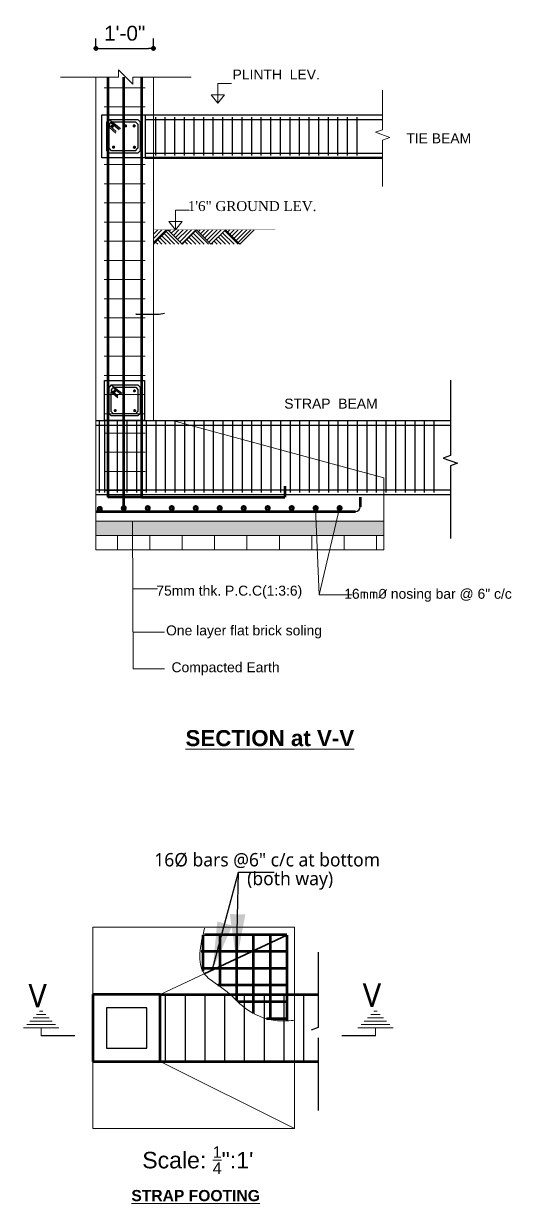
# Model space of a CAD drawing. Header units: inches. Extents: x 115570 to 265311, y 61168 to 314550.
# Drawn here: x 194507.1 to 194606, y 85383 to 85622.2 of the extents above; entities that cross this region are included whole.
import ezdxf

# ---------------------------------------------------------------- set-up
doc = ezdxf.new("R2010")
doc.units = ezdxf.units.IN
doc.header["$MEASUREMENT"] = 0
doc.linetypes.add('ACAD_ISO08W100', pattern=[36, 24, -3, 6, -3])
doc.layers.get('0').update_dxf_attribs({"lineweight": 25})
for name, color, linetype, lineweight in [('4MM STEEL', 1, 'Continuous', 50), ('DIM', 142, 'Continuous', 9), ('Dimension', 7, 'Continuous', 9), ('E-ELEVATIONS', 134, 'Continuous', 25), ('hatch', 9, 'Continuous', 9), ('Reinforcement-0.53', 7, 'Continuous', 53), ('REN-1', 50, 'Continuous', 25), ('Stirrups', 253, 'Continuous', 9), ('Text', 31, 'Continuous', 5), ('Text-0.2', 7, 'Continuous', 20), ('text1', 7, 'Continuous', 18), ('Trench', 6, 'Continuous', 20), ('Wall', 10, 'Continuous', 30)]:
    doc.layers.add(name, color=color, linetype=linetype, lineweight=lineweight)
doc.layers.add('CL', color=4, linetype='ACAD_ISO08W100', transparency=0.5)
doc.layers.add('COL', color=1, linetype='Continuous')
doc.styles.add('Annotative', font='arial.ttf')
doc.styles.add('arial', font='arial.ttf')
doc.styles.add('arial.', font='arial.ttf')
doc.styles.add('S1', font='trebuc.ttf', dxfattribs={"height": 6})
doc.styles.add('Tahoma', font='tahoma.ttf')
doc.styles.add('text', font='l_10646.ttf', dxfattribs={"height": 8.5})
doc.dimstyles.new('ARROW-1', dxfattribs={"dimscale": 96, "dimtxt": 9, "dimasz": 0.1, "dimexe": 0, "dimexo": 0, "dimgap": 0.03125, "dimtad": 1, "dimdec": 0, "dimzin": 3, "dimdsep": 46, "dimlunit": 4, "dimtxsty": 'Tahoma', "dimcen": 0.09375, "dimclrt": 7, "dimadec": 0, "dimazin": 0, "dimtfac": 1, "dimtdec": 0, "dimtmove": 0, "dimatfit": 3, "dimfxl": 1, "dimfrac": 2, "dimtolj": 1, "dimtzin": 0, "dimarcsym": 0})
doc.dimstyles.new('Foundation', dxfattribs={"dimtxt": 3, "dimasz": 1, "dimexe": 2, "dimexo": 6, "dimgap": 0, "dimtad": 0, "dimtoh": 1, "dimdec": 0, "dimdsep": 46, "dimlunit": 3, "dimtxsty": 'Annotative', "dimblk": 'DOT', "dimblk1": 'DOT', "dimblk2": 'DOT', "dimcen": 2.5, "dimdle": 150, "dimclrt": 256, "dimadec": 0, "dimazin": 0, "dimtfac": 1, "dimtdec": 0, "dimtix": 1, "dimtmove": 1, "dimatfit": 3, "dimldrblk": 'DM', "dimfxl": 1, "dimtvp": 1, "dimarcsym": 0})
doc.dimstyles.new("S-4'", dxfattribs={"dimscale": 96, "dimtxt": 9, "dimasz": 0.005, "dimexe": 0.09375, "dimexo": 0.09375, "dimgap": 0.0625, "dimtad": 1, "dimdec": 0, "dimlfac": 0.5, "dimzin": 3, "dimdsep": 46, "dimlunit": 3, "dimtxsty": 'Tahoma', "dimblk": 'S', "dimcen": 0.09375, "dimdle": 0.09375, "dimse1": 1, "dimse2": 1, "dimadec": 0, "dimazin": 1, "dimtfac": 1, "dimtdec": 0, "dimtix": 1, "dimtmove": 0, "dimatfit": 3, "dimldrblk": 'DOTSMALL', "dimfxl": 1, "dimtolj": 1, "dimtzin": 1, "dimarcsym": 0})

# ---------------------------------------------------------------- blocks, each defined once
blk = doc.blocks.new('SN')
at = {"layer": 'hatch', "ltscale": 0.5}
for p, q in [((-2.85, 8), (2.85, 8)), ((-0.95, 10), (0.95, 10)), ((-10.45, 0), (10.45, 0)), ((-8.55, 2), (8.55, 2)), ((-6.65, 4), (6.65, 4)), ((-4.75, 6), (4.75, 6))]:
    blk.add_line(p, q, dxfattribs=at)
blk = doc.blocks.new('_DotSmall')
at = {"color": 0, "linetype": 'ByBlock', "const_width": 0.5}
blk.add_lwpolyline([(-0.0625, 0, 1), (0.0625, 0, 1)], format="xyb", close=True, dxfattribs=at)
blk = doc.blocks.new('S')
at = {"layer": 'DIM'}
h = blk.add_hatch(color=256, dxfattribs=at)
edge = h.paths.add_edge_path()
edge.add_ellipse((-0.08, 0.08), major_axis=(4.68, -4.68), ratio=0.170738, start_angle=0, end_angle=360, ccw=False)
for p, q in [((0, 27.32), (0, -24.18)), ((-11.31, 0), (14.77, 0))]:
    blk.add_line(p, q, dxfattribs=at)
at = {"layer": 'DIM', "extrusion": (0, 0, -1)}
blk.add_ellipse((-0.08, 0.08), major_axis=(4.68, -4.68), ratio=0.170738, dxfattribs=at)
blk = doc.blocks.new('_Dot')
at = {"color": 0, "linetype": 'ByBlock', "lineweight": -2}
blk.add_line((-0.5, 0), (-1, 0), dxfattribs=at)
at = {"color": 0, "linetype": 'ByBlock', "const_width": 0.5}
blk.add_lwpolyline([(-0.25, 0, 1), (0.25, 0, 1)], format="xyb", close=True, dxfattribs=at)
blk = doc.blocks.new('*D917')
at = {"layer": 'Defpoints', "color": 0, "ltscale": 10, "transparency": 16777216}
for p in [(194533.41, 85617.13), (194521.75, 85611.32), (194533.41, 85611.32)]:
    blk.add_point(p, dxfattribs=at)
at = {"layer": 'Dimension', "color": 0, "lineweight": -2, "ltscale": 10, "transparency": 16777216}
for p, q in [((194521.75, 85617.32), (194521.75, 85619.13)), ((194533.41, 85617.32), (194533.41, 85619.13)), ((194522.75, 85617.13), (194532.41, 85617.13))]:
    blk.add_line(p, q, dxfattribs=at)
at = {"layer": 'Dimension', "color": 0, "lineweight": -2, "ltscale": 10, "transparency": 16777216, "rotation": 180}
blk.add_blockref('_Dot', (194521.75, 85617.13), dxfattribs=at)
at = {"layer": 'Dimension', "color": 0, "lineweight": -2, "ltscale": 10, "transparency": 16777216}
blk.add_blockref('_Dot', (194533.41, 85617.13), dxfattribs=at)
at = {"layer": 'Dimension', "ltscale": 10, "transparency": 16777216, "insert": (194527.58, 85620.19), "char_height": 3, "attachment_point": 5, "style": 'Annotative'}
blk.add_mtext('1\'-0"', dxfattribs=at)
blk = doc.blocks.new('DM')
at = {"ltscale": 400}
blk.add_solid([(-1, 0.25), (0, 0), (-1, -0.25)], dxfattribs=at)
at = {"layer": 'DIM', "ltscale": 400}
for p, q in [((-1, 0.25), (-1, -0.25)), ((0, 0), (-1, 0.25)), ((-1, -0.25), (0, 0)), ((-1, 0), (0, 0))]:
    blk.add_line(p, q, dxfattribs=at)

msp = doc.modelspace()

# ---------------------------------------------------------------- hatches: boundary and pattern name
at = {"layer": 'hatch', "lineweight": 15, "ltscale": 50}
h = msp.add_hatch(dxfattribs=at)
h.set_pattern_fill('ANSI31', color=256, scale=4.86, angle=90, style=0)
h.set_pattern_definition([(45, (189473.3714, 84698.2834), (0.42956737, -0.42956737), [])])
h.paths.add_polyline_path([(194553.82, 85580.36), (194550.91, 85577.44), (194547.99, 85580.36)])
h.paths.add_polyline_path([(194547.99, 85580.36), (194545.07, 85577.44), (194542.16, 85580.36)])
h.paths.add_polyline_path([(194542.16, 85580.36), (194539.24, 85577.44), (194536.33, 85580.36)])
h.paths.add_polyline_path([(194536.33, 85580.36), (194533.41, 85577.44), (194533.41, 85580.36)])
h = msp.add_hatch(dxfattribs=at)
h.set_pattern_fill('ANSI31', color=256, scale=4.86, style=0)
h.set_pattern_definition([(135, (189473.3714, 84698.2834), (0.42956737, 0.42956737), [])])
h.paths.add_polyline_path([(194547.99, 85580.36), (194550.91, 85577.44), (194545.07, 85577.44)])
h.paths.add_polyline_path([(194542.16, 85580.36), (194545.07, 85577.44), (194539.24, 85577.44)])
h.paths.add_polyline_path([(194536.33, 85580.36), (194539.24, 85577.44), (194533.41, 85577.44)])
at = {"layer": 'hatch', "ltscale": 50}
h = msp.add_hatch(dxfattribs=at)
h.set_pattern_fill('AR-CONC', color=256, scale=0.243, style=0)
h.set_pattern_definition([(50, (199135.1455, 84668.1437), (1.74294224, -0.1524877), [0.18225, -2.00475]), (355, (199135.1455, 84668.1437), (-0.33716574, 1.8278269), [0.1458, -1.6038]), (100.4514, (199135.2908, 84668.131), (1.4057778, 1.6753381), [0.15488866, -1.7037753]), (46.1842, (199135.1455, 84668.6297), (2.5933957, -0.4022112), [0.273375, -3.007125]), (96.6356, (199135.3616, 84668.5962), (2.2712304, 2.3671064), [0.232333, -2.5556626]), (351.1842, (199135.1455, 84668.6297), (2.2712285, 2.3671082), [0.2187, -2.4057]), (21, (199135.3885, 84668.5082), (1.45048414, -0.9783639), [0.18225, -2.00475]), (326, (199135.3885, 84668.5082), (0.59125626, 1.7621146), [0.1458, -1.6038]), (71.4514, (199135.5094, 84668.4266), (2.041741, 0.7837491), [0.15488866, -1.7037753]), (37.5, (199135.1455, 84668.1437), (0.02954845, 0.808932065), [0, -1.58436, 0, -1.6281, 0, -1.609875]), (7.5, (199135.1455, 84668.1437), (0.63925898, 0.95842046), [0, -0.92826, 0, -1.54791, 0, -0.613575]), (327.5, (199134.6036, 84668.1437), (1.29718852, -0.05480834), [0, -0.6075, 0, -1.8954, 0, -2.51505]), (317.5, (199134.3606, 84668.1437), (1.4171424, 0.2432551), [0, -0.78975, 0, -1.25874, 0, -1.78605])])
h.paths.add_polyline_path([(194580.07, 85518.39), (194580.07, 85521.31), (194521.75, 85521.31), (194521.75, 85518.39)])

# ---------------------------------------------------------------- linework, layer by layer
at = {"layer": '4MM STEEL', "lineweight": 30, "ltscale": 5}
for p, q in [((194531.71, 85602.71), (194579.85, 85602.71)), ((194531.71, 85595.91), (194579.85, 85595.91)), ((194521.75, 85540.75), (194593.59, 85540.75)), ((194521.75, 85527.67), (194593.59, 85527.67))]:
    msp.add_line(p, q, dxfattribs=at)
at = {"layer": '4MM STEEL', "ltscale": 5}
msp.add_line((194531.71, 85594.94), (194579.85, 85594.94), dxfattribs=at)
at = {"layer": 'CL'}
for p, q in [((194517.47, 85416.96), (194510.65, 85416.96)), ((194578.41, 85416.96), (194571.6, 85416.96))]:
    msp.add_line(p, q, dxfattribs=at)
at = {"layer": 'COL', "ltscale": 5}
for p, q in [((194522.96, 85594.94), (194522.96, 85603.69)), ((194522.96, 85603.69), (194531.71, 85603.69)), ((194524.42, 85602.71), (194523.94, 85602.23)), ((194523.94, 85596.4), (194523.94, 85602.23)), ((194524.26, 85602.6), (194524.28, 85602.57)), ((194524.42, 85602.71), (194530.25, 85602.71)), ((194524.42, 85602.71), (194526.74, 85600.91)), ((194524.8, 85602.12), (194526.46, 85600.69)), ((194525.05, 85602.23), (194529.77, 85602.23)), ((194529.77, 85602.23), (194530.25, 85601.74)), ((194530.25, 85602.71), (194530.74, 85602.23)), ((194530.74, 85602.23), (194530.74, 85596.4)), ((194531.71, 85603.69), (194531.71, 85594.94)), ((194531.71, 85603.69), (194579.85, 85603.69)), ((194533.81, 85603.2), (194533.81, 85595.42)), ((194535.75, 85603.2), (194535.75, 85595.42)), ((194537.69, 85603.2), (194537.69, 85595.42)), ((194539.64, 85603.2), (194539.64, 85595.42)), ((194541.58, 85603.2), (194541.58, 85595.42)), ((194543.53, 85603.2), (194543.53, 85595.42)), ((194545.47, 85603.2), (194545.47, 85595.42)), ((194547.41, 85603.2), (194547.41, 85595.42)), ((194549.36, 85603.2), (194549.36, 85595.42)), ((194551.3, 85603.2), (194551.3, 85595.42)), ((194553.25, 85603.2), (194553.25, 85595.42)), ((194555.19, 85603.2), (194555.19, 85595.42)), ((194557.13, 85603.2), (194557.13, 85595.42)), ((194559.08, 85603.2), (194559.08, 85595.42)), ((194561.02, 85603.2), (194561.02, 85595.42)), ((194562.97, 85603.2), (194562.97, 85595.42)), ((194564.91, 85603.2), (194564.91, 85595.42)), ((194566.85, 85603.2), (194566.85, 85595.42)), ((194568.8, 85603.2), (194568.8, 85595.42)), ((194570.74, 85603.2), (194570.74, 85595.42)), ((194572.69, 85603.2), (194572.69, 85595.42)), ((194574.63, 85603.2), (194574.63, 85595.42)), ((194524.42, 85596.88), (194524.42, 85601.16)), ((194524.42, 85601.16), (194525.82, 85599.95)), ((194524.48, 85601.47), (194525.84, 85600.28)), ((194530.25, 85601.74), (194530.25, 85596.88)), ((194531.71, 85594.94), (194522.96, 85594.94)), ((194524.42, 85595.91), (194523.94, 85596.4)), ((194524.91, 85596.4), (194524.42, 85596.88)), ((194530.25, 85595.91), (194524.42, 85595.91)), ((194529.77, 85596.4), (194524.91, 85596.4)), ((194529.77, 85596.4), (194530.25, 85596.88)), ((194530.74, 85596.4), (194530.25, 85595.91)), ((194523.52, 85541.72), (194523.52, 85549.82)), ((194523.52, 85549.82), (194531.62, 85549.82)), ((194531.62, 85549.82), (194531.62, 85541.72)), ((194524.87, 85548.92), (194524.42, 85548.47)), ((194524.42, 85543.07), (194524.42, 85548.47)), ((194524.72, 85548.81), (194524.74, 85548.79)), ((194524.87, 85548.92), (194530.27, 85548.92)), ((194524.87, 85548.92), (194527.02, 85547.25)), ((194524.87, 85548.02), (194524.9, 85548.05)), ((194524.87, 85543.52), (194524.87, 85547.49)), ((194524.87, 85547.49), (194526.17, 85546.36)), ((194524.9, 85547.8), (194526.17, 85546.7)), ((194525.22, 85548.37), (194526.76, 85547.04)), ((194525.45, 85548.47), (194529.82, 85548.47)), ((194529.82, 85548.47), (194530.27, 85548.02)), ((194530.27, 85548.92), (194530.72, 85548.47)), ((194530.27, 85548.02), (194530.27, 85543.52)), ((194530.72, 85548.47), (194530.72, 85543.07)), ((194524.87, 85542.62), (194524.42, 85543.07)), ((194525.32, 85543.07), (194524.87, 85543.52)), ((194530.27, 85542.62), (194524.87, 85542.62)), ((194529.82, 85543.07), (194525.32, 85543.07)), ((194529.82, 85543.07), (194530.27, 85543.52)), ((194530.72, 85543.07), (194530.27, 85542.62)), ((194521.75, 85541.72), (194593.59, 85541.72)), ((194522.44, 85541.72), (194522.44, 85527.14)), ((194523.52, 85541.72), (194523.52, 85527.14)), ((194531.62, 85541.72), (194523.52, 85541.72)), ((194526.09, 85541.72), (194526.09, 85527.14)), ((194528.04, 85541.72), (194528.04, 85527.14)), ((194529.98, 85541.72), (194529.98, 85527.14)), ((194531.93, 85541.72), (194531.93, 85527.14)), ((194533.87, 85541.72), (194533.87, 85527.14)), ((194535.81, 85541.72), (194535.81, 85527.14)), ((194537.76, 85541.72), (194537.76, 85527.14)), ((194539.7, 85541.72), (194539.7, 85527.14)), ((194541.65, 85541.72), (194541.65, 85527.14)), ((194543.59, 85541.72), (194543.59, 85527.14)), ((194545.53, 85541.72), (194545.53, 85527.14)), ((194547.48, 85541.72), (194547.48, 85527.14)), ((194549.42, 85541.72), (194549.42, 85527.14)), ((194551.37, 85541.72), (194551.37, 85527.14)), ((194553.31, 85541.72), (194553.31, 85527.14)), ((194555.25, 85541.72), (194555.25, 85527.14)), ((194557.2, 85541.72), (194557.2, 85527.14)), ((194559.14, 85541.72), (194559.14, 85527.14)), ((194561.09, 85541.72), (194561.09, 85527.14)), ((194563.03, 85541.72), (194563.03, 85527.14)), ((194564.97, 85541.72), (194564.97, 85527.14)), ((194566.92, 85541.72), (194566.92, 85527.14)), ((194568.86, 85541.72), (194568.86, 85527.14)), ((194570.81, 85541.72), (194570.81, 85527.14)), ((194572.75, 85541.72), (194572.75, 85527.14)), ((194574.69, 85541.72), (194574.69, 85527.14)), ((194576.64, 85541.72), (194576.64, 85527.14)), ((194578.58, 85541.72), (194578.58, 85527.14)), ((194580.53, 85541.72), (194580.53, 85527.14)), ((194582.47, 85541.72), (194582.47, 85527.14)), ((194584.41, 85541.72), (194584.41, 85527.14)), ((194586.36, 85541.72), (194586.36, 85527.14)), ((194588.3, 85541.72), (194588.3, 85527.14)), ((194588.3, 85541.72), (194588.3, 85527.14)), ((194590.25, 85541.72), (194590.25, 85527.14)), ((194521.75, 85526.69), (194593.59, 85526.69)), ((194535.82, 85425.55), (194535.82, 85411.59)), ((194539.82, 85425.55), (194539.82, 85411.59)), ((194543.82, 85425.55), (194543.82, 85411.59)), ((194547.82, 85425.55), (194547.82, 85411.59)), ((194551.82, 85425.55), (194551.82, 85411.59)), ((194555.82, 85425.55), (194555.82, 85411.59)), ((194559.82, 85425.55), (194559.82, 85411.59)), ((194563.82, 85425.55), (194563.82, 85411.59))]:
    msp.add_line(p, q, dxfattribs=at)
at = {"layer": 'COL', "ltscale": 0.5}
for p, q in [((194532.04, 85422.67), (194523.87, 85422.67)), ((194523.87, 85422.67), (194523.87, 85414.5)), ((194532.04, 85414.5), (194532.04, 85422.67)), ((194523.87, 85414.5), (194532.04, 85414.5))]:
    msp.add_line(p, q, dxfattribs=at)
at = {"layer": 'COL', "linetype": 'Continuous'}
for points in [[(194593.59, 85549.85), (194593.59, 85534.6), (194592.14, 85534.08), (194595.03, 85533.03), (194593.59, 85532.5), (194593.59, 85517.82)], [(194566.81, 85433.91), (194566.81, 85418.66), (194565.37, 85418.14)], [(194566.81, 85416.56), (194566.81, 85401.88)]]:
    msp.add_lwpolyline(points, dxfattribs=at)
at = {"layer": 'COL', "ltscale": 5}
for centre, radius in [((194525.27, 85601.38), 0.874), ((194525.66, 85547.69), 0.809)]:
    msp.add_arc(centre, radius, 104.6082, 194.5298, dxfattribs=at)
at = {"layer": 'DIM', "ltscale": 0.5}
for p, q in [((194510.65, 85418.61), (194510.65, 85416.96)), ((194578.41, 85416.96), (194578.41, 85418.51))]:
    msp.add_line(p, q, dxfattribs=at)
at = {"layer": 'E-ELEVATIONS', "lineweight": 35}
msp.add_line((194543.72, 85429.57), (194560.44, 85437.37), dxfattribs=at)
at = {"layer": 'hatch', "lineweight": 0}
for p, q in [((194526.31, 85612.78), (194526.31, 85611.32)), ((194526.31, 85612.78), (194529.23, 85609.86)), ((194514.59, 85611.32), (194526.31, 85611.32)), ((194529.23, 85611.32), (194529.23, 85609.86)), ((194529.23, 85611.32), (194541.05, 85611.32))]:
    msp.add_line(p, q, dxfattribs=at)
at = {"layer": 'hatch', "ltscale": 50}
for p, q in [((194546.45, 85609.99), (194546.45, 85606.52)), ((194549.2, 85609.99), (194546.45, 85609.99)), ((194545.1, 85607.69), (194546.45, 85606.04)), ((194547.81, 85607.69), (194545.1, 85607.69)), ((194546.45, 85606.04), (194547.81, 85607.69)), ((194546.45, 85606.52), (194546.45, 85606.04)), ((194553.82, 85580.36), (194550.91, 85577.44))]:
    msp.add_line(p, q, dxfattribs=at)
at = {"layer": 'hatch', "lineweight": 15, "ltscale": 50}
for p, q in [((194540.65, 85584.31), (194537.9, 85584.31)), ((194537.9, 85584.31), (194537.9, 85580.84)), ((194539.25, 85582.01), (194536.55, 85582.01)), ((194536.55, 85582.01), (194537.9, 85580.36)), ((194537.9, 85580.36), (194539.25, 85582.01)), ((194537.9, 85580.84), (194537.9, 85580.36))]:
    msp.add_line(p, q, dxfattribs=at)
at = {"layer": 'hatch', "lineweight": 25, "ltscale": 50}
for p, q in [((194536.33, 85580.36), (194533.41, 85577.44)), ((194539.24, 85577.44), (194536.33, 85580.36)), ((194542.16, 85580.36), (194539.24, 85577.44)), ((194545.07, 85577.44), (194542.16, 85580.36)), ((194547.99, 85580.36), (194545.07, 85577.44)), ((194550.91, 85577.44), (194547.99, 85580.36))]:
    msp.add_line(p, q, dxfattribs=at)
at = {"layer": 'hatch', "color": 151, "lineweight": 15}
for p, q in [((194521.75, 85521.31), (194580.07, 85521.31)), ((194521.75, 85518.39), (194580.07, 85518.39))]:
    msp.add_line(p, q, dxfattribs=at)
at = {"layer": 'hatch', "color": 151}
for p, q in [((194526.12, 85518.39), (194526.12, 85515.48)), ((194532.68, 85518.39), (194532.68, 85515.48)), ((194539.24, 85518.39), (194539.24, 85515.48)), ((194545.8, 85518.39), (194545.8, 85515.48)), ((194552.36, 85518.39), (194552.36, 85515.48)), ((194558.93, 85518.39), (194558.93, 85515.48)), ((194565.49, 85518.39), (194565.49, 85515.48)), ((194572.05, 85518.39), (194572.05, 85515.48)), ((194578.61, 85518.39), (194578.61, 85515.48))]:
    msp.add_line(p, q, dxfattribs=at)
at = {"layer": 'hatch'}
for p, q in [((194529.23, 85507.57), (194534.26, 85507.57)), ((194529.28, 85498.83), (194535.64, 85498.83)), ((194529.28, 85491.36), (194535.64, 85491.36))]:
    msp.add_line(p, q, dxfattribs=at)
at = {"layer": 'hatch', "ltscale": 0.5}
msp.add_line((194567, 85506.36), (194573.6, 85506.36), dxfattribs=at)
at = {"layer": 'hatch', "linetype": 'Continuous'}
msp.add_lwpolyline([(194579.85, 85608.67), (194579.85, 85600.65), (194578.41, 85600.13), (194581.29, 85599.08), (194579.85, 85598.55), (194579.85, 85589.13)], dxfattribs=at)
at = {"layer": 'hatch', "color": 6, "lineweight": 0, "const_width": 0.121}
msp.add_lwpolyline([(194533.35, 85580.36), (194558.09, 85580.36)], dxfattribs=at)
at = {"layer": 'hatch'}
for points in [[(194566.28, 85523.95), (194567, 85506.36)], [(194571.14, 85523.95), (194567, 85506.36)], [(194529.17, 85521.31), (194529.28, 85491.36)]]:
    msp.add_lwpolyline(points, dxfattribs=at)
msp.add_spline([(194543.77, 85438.83), (194543.77, 85429.5), (194547.82, 85426.33), (194551.98, 85422.61), (194558.11, 85420.1), (194561.8, 85420.1)], degree=3, dxfattribs=at)
at = {"layer": 'Reinforcement-0.53', "ltscale": 0.5}
for p, q in [((194524.18, 85611.32), (194524.18, 85526.17)), ((194527.4, 85523.25), (194527.4, 85611.32)), ((194530.98, 85611.32), (194530.98, 85526.17)), ((194560.07, 85528.42), (194560.07, 85526.17)), ((194530.98, 85526.17), (194524.18, 85526.17)), ((194530.98, 85526.17), (194560.07, 85526.17)), ((194575.31, 85526.17), (194575.31, 85524.23)), ((194521.75, 85523.25), (194574.34, 85523.25)), ((194534.76, 85425.39), (194521.15, 85425.39)), ((194521.15, 85425.39), (194521.15, 85411.78)), ((194534.76, 85411.78), (194534.76, 85425.39)), ((194534.76, 85425.39), (194566.81, 85425.39)), ((194521.15, 85411.78), (194523.87, 85411.78)), ((194523.87, 85411.78), (194532.04, 85411.78)), ((194532.04, 85411.78), (194534.76, 85411.78)), ((194534.76, 85411.78), (194566.81, 85411.78))]:
    msp.add_line(p, q, dxfattribs=at)
at = {"layer": 'Reinforcement-0.53'}
for p, q in [((194543.43, 85437.37), (194543.43, 85430.1)), ((194560.44, 85437.47), (194543.77, 85437.47)), ((194546.84, 85437.37), (194546.84, 85427.02)), ((194550.24, 85437.37), (194550.24, 85424.16)), ((194553.64, 85437.37), (194553.64, 85421.53)), ((194557.04, 85437.37), (194557.04, 85420.27)), ((194560.44, 85437.37), (194560.44, 85420.03)), ((194560.44, 85434.06), (194543.1, 85434.06)), ((194560.44, 85430.66), (194543.22, 85430.66)), ((194560.44, 85427.26), (194546.47, 85427.26)), ((194560.44, 85423.86), (194550.56, 85423.86)), ((194560.44, 85420.46), (194556.29, 85420.46))]:
    msp.add_line(p, q, dxfattribs=at)
at = {"layer": 'REN-1', "ltscale": 0.5, "const_width": 0.549}
for points in [[(194522.21, 85523.79, 1), (194522.88, 85523.79, 1)], [(194527.07, 85523.95, 1), (194527.74, 85523.95, 1)], [(194531.93, 85523.95, 1), (194532.6, 85523.95, 1)], [(194536.79, 85523.95, 1), (194537.46, 85523.95, 1)], [(194541.65, 85523.95, 1), (194542.32, 85523.95, 1)], [(194546.51, 85523.95, 1), (194547.18, 85523.95, 1)], [(194551.37, 85523.95, 1), (194552.04, 85523.95, 1)], [(194556.23, 85523.95, 1), (194556.9, 85523.95, 1)], [(194561.09, 85523.95, 1), (194561.76, 85523.95, 1)], [(194565.95, 85523.95, 1), (194566.62, 85523.95, 1)], [(194570.81, 85523.95, 1), (194571.48, 85523.95, 1)]]:
    msp.add_lwpolyline(points, format="xyb", close=True, dxfattribs=at)
at = {"layer": 'REN-1', "ltscale": 0.5}
msp.add_arc((194574.34, 85524.23), 0.972, 270, 0, dxfattribs=at)
at = {"layer": 'Stirrups', "ltscale": 5}
for p, q in [((194523.45, 85609.15), (194531.71, 85609.15)), ((194523.45, 85605.27), (194531.71, 85605.27)), ((194523.45, 85593.6), (194531.71, 85593.6)), ((194523.45, 85589.71), (194531.71, 85589.71)), ((194523.45, 85585.83), (194531.71, 85585.83)), ((194523.45, 85581.94), (194531.71, 85581.94)), ((194523.45, 85578.05), (194531.71, 85578.05)), ((194523.45, 85574.16), (194531.71, 85574.16)), ((194523.45, 85570.27), (194531.71, 85570.27)), ((194523.45, 85566.39), (194531.71, 85566.39)), ((194523.45, 85562.5), (194531.71, 85562.5)), ((194523.45, 85558.61), (194531.71, 85558.61)), ((194523.45, 85554.72), (194531.71, 85554.72)), ((194523.45, 85550.83), (194531.71, 85550.83)), ((194523.45, 85546.95), (194531.71, 85546.95)), ((194523.45, 85543.06), (194531.71, 85543.06)), ((194523.45, 85539.17), (194531.71, 85539.17)), ((194523.45, 85535.28), (194531.71, 85535.28)), ((194523.45, 85531.39), (194531.71, 85531.39)), ((194523.45, 85527.51), (194531.71, 85527.51))]:
    msp.add_line(p, q, dxfattribs=at)
at = {"layer": 'Stirrups', "ltscale": 0.5}
msp.add_line((194524.18, 85527.51), (194530.98, 85527.51), dxfattribs=at)
msp.add_line((194524.18, 85527.51), (194530.98, 85527.51), dxfattribs=at)
at = {"layer": 'Trench', "lineweight": 15}
for p, q in [((194521.75, 85611.32), (194521.75, 85515.48)), ((194533.41, 85611.32), (194533.41, 85541.72)), ((194521.75, 85541.72), (194522.23, 85541.72)), ((194533.41, 85541.72), (194537.3, 85541.72)), ((194537.3, 85541.72), (194580.07, 85530.06)), ((194580.07, 85530.06), (194580.07, 85515.48)), ((194521.75, 85515.48), (194580.07, 85515.48)), ((194543.72, 85429.57), (194534.76, 85425.39))]:
    msp.add_line(p, q, dxfattribs=at)
at = {"layer": 'Trench', "ltscale": 5}
msp.add_line((194533.41, 85541.72), (194545.07, 85541.72), dxfattribs=at)
at = {"layer": 'Trench', "ltscale": 0.5}
msp.add_line((194534.76, 85411.78), (194561.97, 85398.17), dxfattribs=at)
at = {"layer": 'Trench', "ltscale": 50}
msp.add_lwpolyline([(194521.15, 85439), (194561.97, 85439), (194561.97, 85398.17), (194521.15, 85398.17)], close=True, dxfattribs=at)
at = {"layer": 'Wall'}
for points, const_width in [([(194524.93, 85601.37, 1), (194525.25, 85601.37, 1)], 0.326), ([(194527.6, 85601.42, 1), (194527.92, 85601.42, 1)], 0.326), ([(194529.33, 85601.42, 1), (194529.66, 85601.42, 1)], 0.326), ([(194525.16, 85597.12, 1), (194525.49, 85597.12, 1)], 0.326), ([(194529.39, 85597.09, 1), (194529.72, 85597.09, 1)], 0.326), ([(194525.42, 85547.66, 1), (194525.72, 85547.66, 1)], 0.302), ([(194529.42, 85547.72, 1), (194529.72, 85547.72, 1)], 0.302), ([(194525.52, 85543.72, 1), (194525.82, 85543.72, 1)], 0.302), ([(194529.46, 85543.71, 1), (194529.77, 85543.71, 1)], 0.302)]:
    msp.add_lwpolyline(points, format="xyb", close=True, dxfattribs=dict(at, const_width=const_width))

# ---------------------------------------------------------------- block references
at = {"layer": 'hatch', "ltscale": 0.5, "yscale": 0.3402, "zscale": 0.3402}
for p, xscale in [((194510.65, 85418.61), 0.3402), ((194578.41, 85418.61), -0.3402)]:
    msp.add_blockref('SN', p, dxfattribs=dict(at, xscale=xscale))

# ---------------------------------------------------------------- texts
at = {"layer": 'Text', "ltscale": 0.75, "style": 'S1'}
for s, height, p in [('16%%C bars @6" c/c at bottom', 2.7216, (194533.58, 85451.32)), ('(both way)', 2.722, (194552.4, 85447.52))]:
    msp.add_text(s, height=height, dxfattribs=at).set_placement(p)
at = {"layer": 'Text', "ltscale": 0.5, "style": 'text'}
for p in [(194508.08, 85422.74), (194575.83, 85422.86)]:
    msp.add_text('V', height=4.76, dxfattribs=at).set_placement(p)
at = {"layer": 'Text-0.2', "ltscale": 5, "transparency": 33554687, "style": 'arial.'}
msp.add_text('PLINTH  LEV.', height=2.0153, dxfattribs=at).set_placement((194549.45, 85610.83))
at = {"layer": 'Text-0.2', "ltscale": 5, "transparency": 33554687, "char_height": 2.0153, "width": 33.9085, "attachment_point": 3, "style": 'arial.'}
for s, insert in [('\\A1;TIE BEAM', (194597.8, 85599.91)), ('{\\fTimes New Roman|b0|i0|c0|p18;1\'6" GROUND LEV.}', (194566.44, 85586.18)), ('\\A1;STRAP  BEAM', (194578.85, 85546.13)), ('75mm thk. P.C.C(1:3:6)', (194563.56, 85508.23)), ('16{\\fISOCPEUR|b0|i0|c0|p34;mm%%C} nosing bar @ 6" c/c', (194606.03, 85507.59)), ('One layer flat brick soling', (194567.57, 85500.17)), ('Compacted Earth', (194558.98, 85492.7))]:
    msp.add_mtext(s, dxfattribs=dict(at, insert=insert))
at = {"layer": 'text1', "transparency": 33554687, "attachment_point": 2, "style": 'arial'}
for s, insert, char_height, width in [('{\\fArial|b1|i0|c0|p34;\\LSECTION at V-V}', (194557, 85478.95), 3.24, 108.1938), ('\\A1;Scale: {\\H0.7x;\\S1/4;\\H1.42857x;":1\'}', (194542.41, 85394.6), 3.3415, 194.4615), ('{\\fArial|b1|i0|c0|p34;\\LSTRAP FOOTING }', (194541.96, 85385.74), 2.268, 75.7357)]:
    msp.add_mtext(s, dxfattribs=dict(at, insert=insert, char_height=char_height, width=width))

# ---------------------------------------------------------------- dimensions: what is measured, and where the dimension line sits
at = {"layer": 'Dimension', "ltscale": 10, "transparency": 33554687}
dim = msp.add_linear_dim(base=(194533.41, 85617.13), p1=(194521.75, 85611.32), p2=(194533.41, 85611.32), text='1\'-0"', dimstyle='Foundation', dxfattribs=at)
dim.commit()
dim.dimension.update_dxf_attribs({"geometry": '*D917', "text_midpoint": (194527.58, 85620.19)})

# ---------------------------------------------------------------- leaders
at = {"layer": 'DIM', "ltscale": 0.75}
msp.add_leader([(194529.9, 85563.26), (194534.58, 85563.26), (194535.64, 85563.43)], dimstyle="S-4'", dxfattribs=at)
at = {"layer": 'hatch'}
for points in [[(194545.4, 85430.47), (194550.67, 85450.18)], [(194550.24, 85432.03), (194550.67, 85450.18), (194557.86, 85450.18)]]:
    msp.add_leader(points, dimstyle='ARROW-1', override={"dimclrd": 4}, dxfattribs=at)

doc.saveas('drawing.dxf')
